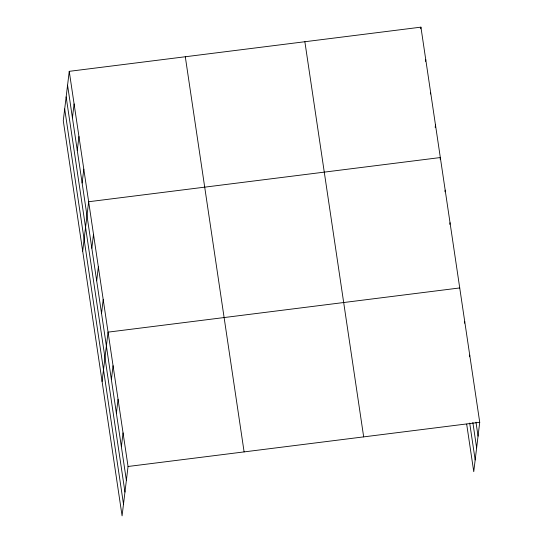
<?xml version="1.0" encoding="UTF-8"?>
<svg xmlns="http://www.w3.org/2000/svg" width="543" height="543" viewBox="0 0 543 543"><rect width="100%" height="100%" fill="white"/><g stroke="black" fill="none" stroke-linecap="round" stroke-linejoin="round"><path stroke-width="0.81" d="M69.246 71.337L63.273 120.702L122.08 515.85L128.053 466.485L69.246 71.337L420.92 27.15L479.727 422.298L473.754 471.663L466.681 424.144M72.423 117.797L74.099 103.937M77.276 150.397L78.952 136.537M82.122 182.991L83.798 169.138M82.679 251.104L88.652 201.738L440.325 157.551L440.129 159.18M91.828 248.192L93.505 234.338M96.681 280.792L98.358 266.939M101.527 313.392L103.204 299.539M102.084 381.498L108.057 332.14L459.731 287.946M111.383 379.577L113.059 365.724M116.378 413.169L118.055 399.315M121.374 446.753L123.051 432.9M420.723 28.779L420.92 27.15M425.576 61.379L425.773 59.75M430.429 93.98L430.626 92.351M435.181 127.395L435.479 124.951M444.982 191.781L445.179 190.152M449.835 224.381L450.032 222.745M464.536 323.166L464.733 321.537M469.532 356.751L469.729 355.122M128.053 466.485L479.727 422.298M475.973 422.223L478.05 436.151M472.851 422.474L476.632 447.873M469.681 423.078L475.173 459.941M304.867 41.73L363.674 436.877M185.299 56.757L244.106 451.905M67.57 85.197L126.376 480.345M66.151 96.912L124.958 492.06M64.692 108.987L123.499 504.135"/></g></svg>
